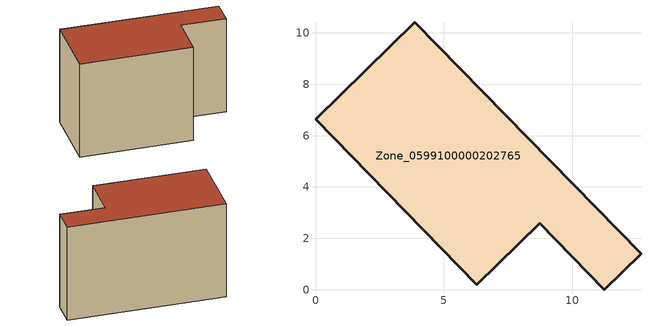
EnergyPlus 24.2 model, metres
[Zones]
Zone_0599100000202765
 floor ground (C_G): 0,6.64 3.87,10.41 12.68,1.39 11.25,0 8.74,2.58 6.29,0.19 z0
 wall outside (C_F): 3.87,10.41 0,6.64 6.29,0.19 8.74,2.58 11.25,0 12.68,1.39 3.87,10.41 z0:8.22
 roof outside (C_R): 12.68,1.39 3.87,10.41 0,6.64 6.29,0.19 8.74,2.58 11.25,0 z8.22
[BUILDING]
Pand.0599100000202765: North Axis=0; Terrain=City; Loads Convergence Tolerance Value=0.04; Temperature Convergence Tolerance Value=0.4; Solar Distribution=FullExterior; Maximum Number of Warmup Days=25; Minimum Number of Warmup Days=1
[Site:Location]
Rotterdam.The.Hague.AP_ZH_NLD Design_Conditions: Latitude=51.96; Longitude=4.45; Time Zone=1; Elevation=-4.5
[SITE:GROUNDTEMPERATURE:BUILDINGSURFACE]
18, 18, 18, 18, 18, 18, 18, 18, 18, 18, 18, 18
[MATERIAL] Thermal Absorptance=0.9; Solar Absorptance=0.7; Visible Absorptance=0.7
Name | Roughness | Thickness | Conductivity | Density | Specific Heat
G.TI.1975-1991 | MediumSmooth | 0.15 | 0.288461 | 540 | 1210
F.TI.1975-1991 | Rough | 0.3 | 0.230769 | 1920 | 840
R.TI.1975-1991 | MediumRough | 0.2 | 0.153846 | 1500 | 1000
[CONSTRUCTION]
C_G: G.TI.1975-1991
C_F: F.TI.1975-1991
C_R: R.TI.1975-1991
[ZONE]
Zone_0599100000202765: Type=1; Multiplier=1; Ceiling Height=Autocalculate; Volume=Autocalculate; Floor Area=autocalculate; Part of Total Floor Area=Yes
[ZONEINFILTRATION:DESIGNFLOWRATE]
Infil_Zone_0599100000202765: Zone or ZoneList or Space or SpaceList=Zone_0599100000202765; Schedule=AlwaysOn; Design Flow Rate Calculation Method=Flow/Area; Flow Rate per Floor Area=0.003; Constant Term Coefficient=1; Temperature Term Coefficient=0; Velocity Term Coefficient=0; Velocity Squared Term Coefficient=0
[HVACTEMPLATE:ZONE:IDEALLOADSAIRSYSTEM]
Zone_0599100000202765: Maximum Heating Supply Air Temperature=50; Minimum Cooling Supply Air Temperature=13; Maximum Heating Supply Air Humidity Ratio=0.0156; Minimum Cooling Supply Air Humidity Ratio=0.0077; Heating Limit=NoLimit; Cooling Limit=NoLimit; Dehumidification Control Type=ConstantSensibleHeatRatio; Cooling Sensible Heat Ratio=0.7; Dehumidification Setpoint=60; Humidification Control Type=None; Humidification Setpoint=30; Outdoor Air Method=None; Outdoor Air Flow Rate per Person=0.00944; Outdoor Air Flow Rate per Zone Floor Area=0; Outdoor Air Flow Rate per Zone=0; Demand Controlled Ventilation Type=None; Outdoor Air Economizer Type=NoEconomizer; Heat Recovery Type=None; Sensible Heat Recovery Effectiveness=0.7; Latent Heat Recovery Effectiveness=0.65
[ZONECONTROL:THERMOSTAT]
ThermostatControl_Zone_0599100000202765: Zone or ZoneList=Zone_0599100000202765; Control Type Schedule=DualSetpointControlType; Control 1=Thermostat_Zone_0599100000202765; Temperature Difference Between Cutout And Setpoint=0
[THERMOSTATSETPOINT:DUALSETPOINT]
Thermostat_Zone_0599100000202765: Heating Setpoint Temperature Schedule=HeatingSetpoint_Zone_0599100000202765; Cooling Setpoint Temperature Schedule=CoolingSetpoint_Zone_0599100000202765
[SCHEDULE:COMPACT]
HeatingSetpoint_Zone_0599100000202765: Through: 12/31, For: AllDays, Until: 24:00, 21
CoolingSetpoint_Zone_0599100000202765: Through: 12/31, For: AllDays, Until: 24:00, 24
DualSetpointControlType: Through: 12/31, For: AllDays, Until: 24:00, 4
AlwaysOn: Through: 12/31, For: AllDays, Until: 24:00, 1
